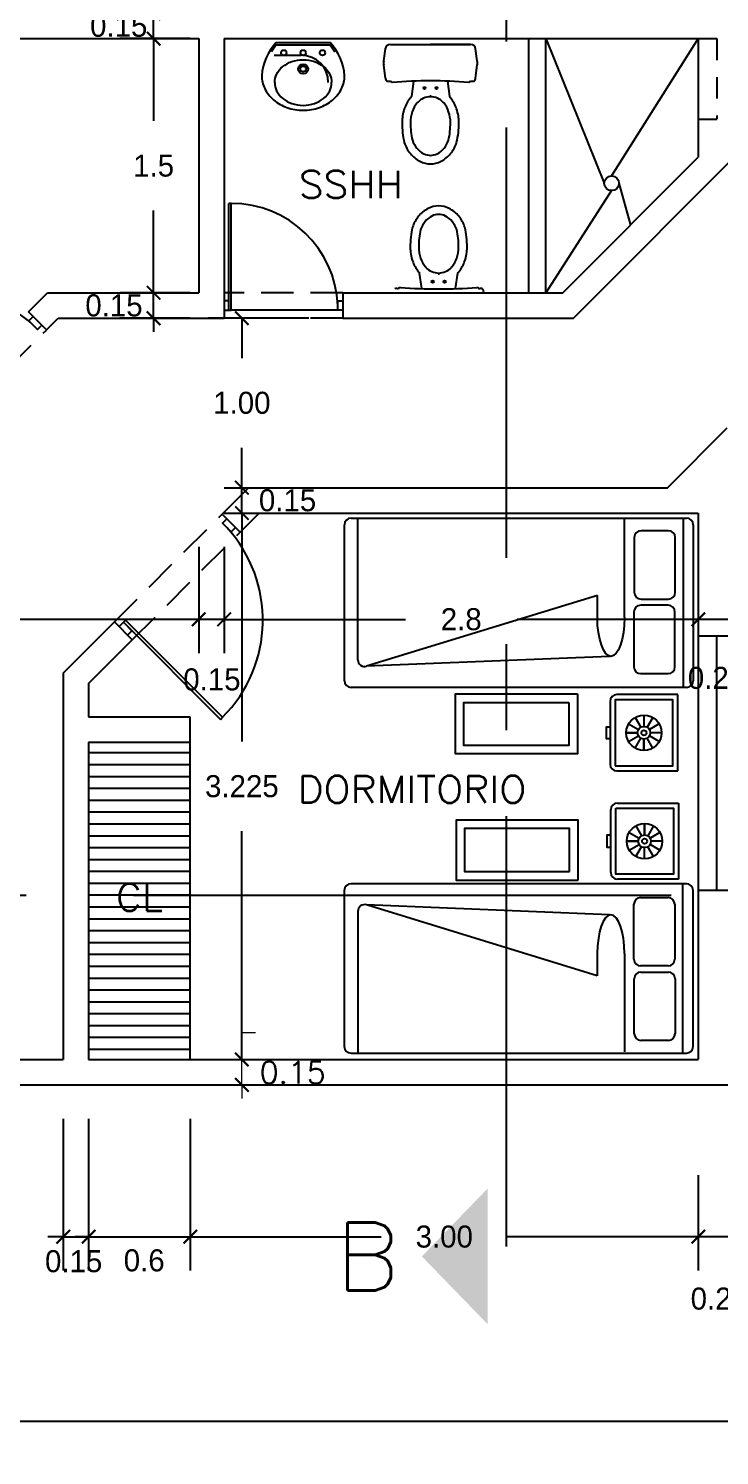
# Model space of a CAD drawing. Header units: millimetres. Extents: x 223 to 336, y 70 to 139.
# Drawn here: x 265.47 to 269.55, y 119.26 to 127.68 of the extents above; entities that cross this region are included whole.
import ezdxf

# ---------------------------------------------------------------- set-up
doc = ezdxf.new("R2010")
doc.units = ezdxf.units.MM
doc.linetypes.add('CENTERX2', pattern=[101.6, 63.5, -12.7, 12.7, -12.7])
doc.linetypes.add('HIDDEN', pattern=[9.525, 6.35, -3.175])
doc.layers.add('COTAS', color=3, linetype='Continuous', lineweight=9)
for name, color, linetype in [('linea-corte', 140, 'CENTERX2'), ('MUEBLES', 253, 'Continuous'), ('MUROS', 5, 'Continuous'), ('MUROS-BAJOS', 40, 'Continuous'), ('pisos', 8, 'Continuous'), ('PROYECCIONES', 6, 'HIDDEN'), ('PUERTAS', 2, 'Continuous'), ('TEXTOS', 4, 'Continuous')]:
    doc.layers.add(name, color=color, linetype=linetype)
doc.layers.add('VENTANAS', color=250, linetype='Continuous', plot=False)
doc.styles.add('ROMANS', font='romans.shx', dxfattribs={"height": 0.05})
doc.dimstyles.new('ISO-25', dxfattribs={"dimtxt": 0.13, "dimasz": 0.08, "dimexe": 0.2, "dimexo": 0.2, "dimgap": 0.2, "dimtad": 0, "dimtih": 1, "dimtoh": 1, "dimdec": 3, "dimdsep": 46, "dimtxsty": 'Standard', "dimblk": 'ARCHTICK', "dimcen": 3, "dimadec": 0, "dimazin": 0, "dimtfac": 1, "dimtdec": 3, "dimtmove": 0, "dimatfit": 3, "dimldrblk": 'ARCHTICK', "dimfxl": 1, "dimarcsym": 0})

# ---------------------------------------------------------------- blocks, each defined once
blk = doc.blocks.new('_ARCHTICK')
at = {"color": 0, "linetype": 'ByBlock', "const_width": 0.15}
blk.add_lwpolyline([(-0.5, -0.5), (0.5, 0.5)], dxfattribs=at)
blk = doc.blocks.new('*D163')
at = {"layer": 'COTAS', "color": 0, "lineweight": -2, "ltscale": 0.05, "transparency": 16777216}
for p, q in [((241.9831, 120.7641), (241.9831, 119.2592)), ((278.0431, 120.7641), (278.0431, 119.2592)), ((241.9831, 119.4592), (259.564, 119.4592)), ((278.0431, 119.4592), (260.4623, 119.4592))]:
    blk.add_line(p, q, dxfattribs=at)
at = {"layer": 'Defpoints', "color": 0, "ltscale": 0.05, "transparency": 16777216}
for p in [(241.9831, 120.9641), (278.0431, 120.9641), (278.0431, 119.4592)]:
    blk.add_point(p, dxfattribs=at)
at = {"layer": 'COTAS', "color": 0, "lineweight": -2, "ltscale": 0.05, "transparency": 16777216, "xscale": 0.08, "yscale": 0.08, "zscale": 0.08, "rotation": 180}
blk.add_blockref('_ARCHTICK', (241.9831, 119.4592), dxfattribs=at)
at = {"layer": 'COTAS', "color": 0, "lineweight": -2, "ltscale": 0.05, "transparency": 16777216, "xscale": 0.08, "yscale": 0.08, "zscale": 0.08}
blk.add_blockref('_ARCHTICK', (278.0431, 119.4592), dxfattribs=at)
at = {"layer": 'COTAS', "color": 0, "ltscale": 0.05, "transparency": 16777216, "insert": (260.0131, 119.4592), "char_height": 0.13, "attachment_point": 5}
blk.add_mtext('36.06', dxfattribs=at)
blk = doc.blocks.new('*D170')
at = {"layer": 'COTAS', "color": 0, "lineweight": -2, "ltscale": 0.05, "transparency": 16777216}
for p, q in [((269.6788, 124.9909), (269.6788, 123.9937)), ((269.4288, 124.6208), (269.4288, 123.9937)), ((269.4288, 124.1937), (269.3488, 124.1937)), ((269.6788, 124.1937), (269.4288, 124.1937)), ((269.6788, 124.1937), (269.7588, 124.1937))]:
    blk.add_line(p, q, dxfattribs=at)
at = {"layer": 'Defpoints', "color": 0, "ltscale": 0.05, "transparency": 16777216}
for p in [(269.6788, 125.1909), (269.4288, 124.8208), (269.4288, 124.1937)]:
    blk.add_point(p, dxfattribs=at)
at = {"layer": 'COTAS', "color": 0, "lineweight": -2, "ltscale": 0.05, "transparency": 16777216, "xscale": 0.08, "yscale": 0.08, "zscale": 0.08}
blk.add_blockref('_ARCHTICK', (269.4288, 124.1937), dxfattribs=at)
at = {"layer": 'COTAS', "color": 0, "lineweight": -2, "ltscale": 0.05, "transparency": 16777216, "xscale": 0.08, "yscale": 0.08, "zscale": 0.08, "rotation": 180}
blk.add_blockref('_ARCHTICK', (269.6788, 124.1937), dxfattribs=at)
at = {"layer": 'COTAS', "color": 0, "ltscale": 0.05, "transparency": 16777216, "insert": (269.5361, 123.8474), "char_height": 0.13, "attachment_point": 5}
blk.add_mtext('0.25', dxfattribs=at)
blk = doc.blocks.new('*D171')
at = {"layer": 'COTAS', "color": 0, "lineweight": -2, "ltscale": 0.05, "transparency": 16777216}
for p, q in [((266.6288, 124.6208), (266.6288, 123.9937)), ((269.4288, 124.6208), (269.4288, 123.9937)), ((266.6288, 124.1937), (267.6988, 124.1937)), ((269.4288, 124.1937), (268.3588, 124.1937))]:
    blk.add_line(p, q, dxfattribs=at)
at = {"layer": 'Defpoints', "color": 0, "ltscale": 0.05, "transparency": 16777216}
for p in [(266.6288, 124.8208), (269.4288, 124.8208), (266.6288, 124.1937)]:
    blk.add_point(p, dxfattribs=at)
at = {"layer": 'COTAS', "color": 0, "lineweight": -2, "ltscale": 0.05, "transparency": 16777216, "xscale": 0.08, "yscale": 0.08, "zscale": 0.08, "rotation": 180}
blk.add_blockref('_ARCHTICK', (266.6288, 124.1937), dxfattribs=at)
at = {"layer": 'COTAS', "color": 0, "lineweight": -2, "ltscale": 0.05, "transparency": 16777216, "xscale": 0.08, "yscale": 0.08, "zscale": 0.08}
blk.add_blockref('_ARCHTICK', (269.4288, 124.1937), dxfattribs=at)
at = {"layer": 'COTAS', "color": 0, "ltscale": 0.05, "transparency": 16777216, "insert": (268.0288, 124.1937), "char_height": 0.13, "attachment_point": 5}
blk.add_mtext('2.8', dxfattribs=at)
blk = doc.blocks.new('*D172')
at = {"layer": 'COTAS', "color": 0, "lineweight": -2, "ltscale": 0.05, "transparency": 16777216}
for p, q in [((266.4788, 124.6208), (266.4788, 123.9937)), ((266.6288, 124.6208), (266.6288, 123.9937)), ((266.4788, 124.1937), (266.3988, 124.1937)), ((266.6288, 124.1937), (266.4788, 124.1937)), ((266.6288, 124.1937), (266.7088, 124.1937))]:
    blk.add_line(p, q, dxfattribs=at)
at = {"layer": 'Defpoints', "color": 0, "ltscale": 0.05, "transparency": 16777216}
for p in [(266.4788, 124.8208), (266.6288, 124.8208), (266.4788, 124.1937)]:
    blk.add_point(p, dxfattribs=at)
at = {"layer": 'COTAS', "color": 0, "lineweight": -2, "ltscale": 0.05, "transparency": 16777216, "xscale": 0.08, "yscale": 0.08, "zscale": 0.08}
blk.add_blockref('_ARCHTICK', (266.4788, 124.1937), dxfattribs=at)
at = {"layer": 'COTAS', "color": 0, "lineweight": -2, "ltscale": 0.05, "transparency": 16777216, "xscale": 0.08, "yscale": 0.08, "zscale": 0.08, "rotation": 180}
blk.add_blockref('_ARCHTICK', (266.6288, 124.1937), dxfattribs=at)
at = {"layer": 'COTAS', "color": 0, "ltscale": 0.05, "transparency": 16777216, "insert": (266.5567, 123.8384), "char_height": 0.13, "attachment_point": 5}
blk.add_mtext('0.15', dxfattribs=at)
blk = doc.blocks.new('*D173')
at = {"layer": 'COTAS', "color": 0, "lineweight": -2, "ltscale": 0.05, "transparency": 16777216}
for p, q in [((262.9788, 124.9958), (262.9788, 123.9937)), ((266.4788, 124.6208), (266.4788, 123.9937)), ((262.9788, 124.1937), (264.3446, 124.1937)), ((266.4788, 124.1937), (265.1129, 124.1937))]:
    blk.add_line(p, q, dxfattribs=at)
at = {"layer": 'Defpoints', "color": 0, "ltscale": 0.05, "transparency": 16777216}
for p in [(262.9788, 125.1958), (266.4788, 124.8208), (262.9788, 124.1937)]:
    blk.add_point(p, dxfattribs=at)
at = {"layer": 'COTAS', "color": 0, "lineweight": -2, "ltscale": 0.05, "transparency": 16777216, "xscale": 0.08, "yscale": 0.08, "zscale": 0.08, "rotation": 180}
blk.add_blockref('_ARCHTICK', (262.9788, 124.1937), dxfattribs=at)
at = {"layer": 'COTAS', "color": 0, "lineweight": -2, "ltscale": 0.05, "transparency": 16777216, "xscale": 0.08, "yscale": 0.08, "zscale": 0.08}
blk.add_blockref('_ARCHTICK', (266.4788, 124.1937), dxfattribs=at)
at = {"layer": 'COTAS', "color": 0, "ltscale": 0.05, "transparency": 16777216, "insert": (264.7288, 124.1937), "char_height": 0.13, "attachment_point": 5}
blk.add_mtext('3.40', dxfattribs=at)
blk = doc.blocks.new('*D174')
at = {"layer": 'COTAS', "color": 0, "lineweight": -2, "ltscale": 0.05, "transparency": 16777216}
for p, q in [((266.6288, 124.8208), (266.9335, 124.8208)), ((266.7335, 124.8208), (266.7335, 123.4733)), ((266.7335, 121.5958), (266.7335, 122.9433)), ((266.6288, 121.5958), (266.9335, 121.5958))]:
    blk.add_line(p, q, dxfattribs=at)
at = {"layer": 'Defpoints', "color": 0, "ltscale": 0.05, "transparency": 16777216}
for p in [(266.4288, 124.8208), (266.7335, 124.8208), (266.4288, 121.5958)]:
    blk.add_point(p, dxfattribs=at)
at = {"layer": 'COTAS', "color": 0, "lineweight": -2, "ltscale": 0.05, "transparency": 16777216, "xscale": 0.08, "yscale": 0.08, "zscale": 0.08}
for p, rotation in [((266.7335, 124.8208), 90), ((266.7335, 121.5958), 270)]:
    blk.add_blockref('_ARCHTICK', p, dxfattribs=dict(at, rotation=rotation))
at = {"layer": 'COTAS', "color": 0, "ltscale": 0.05, "transparency": 16777216, "insert": (266.7335, 123.2083), "char_height": 0.13, "attachment_point": 5}
blk.add_mtext('3.225', dxfattribs=at)
blk = doc.blocks.new('*D197')
at = {"layer": 'COTAS', "color": 0, "lineweight": -2, "ltscale": 0.05, "transparency": 16777216}
for p, q in [((269.4288, 120.9141), (269.4288, 120.3502)), ((269.6788, 120.7641), (269.6788, 120.3502)), ((269.4288, 120.5502), (269.3488, 120.5502)), ((269.6788, 120.5502), (269.4288, 120.5502)), ((269.6788, 120.5502), (269.7588, 120.5502))]:
    blk.add_line(p, q, dxfattribs=at)
at = {"layer": 'Defpoints', "color": 0, "ltscale": 0.05, "transparency": 16777216}
for p in [(269.4288, 121.1141), (269.6788, 120.9641), (269.4288, 120.5502)]:
    blk.add_point(p, dxfattribs=at)
at = {"layer": 'COTAS', "color": 0, "lineweight": -2, "ltscale": 0.05, "transparency": 16777216, "xscale": 0.08, "yscale": 0.08, "zscale": 0.08}
blk.add_blockref('_ARCHTICK', (269.4288, 120.5502), dxfattribs=at)
at = {"layer": 'COTAS', "color": 0, "lineweight": -2, "ltscale": 0.05, "transparency": 16777216, "xscale": 0.08, "yscale": 0.08, "zscale": 0.08, "rotation": 180}
blk.add_blockref('_ARCHTICK', (269.6788, 120.5502), dxfattribs=at)
at = {"layer": 'COTAS', "color": 0, "ltscale": 0.05, "transparency": 16777216, "insert": (269.5526, 120.1842), "char_height": 0.13, "attachment_point": 5}
blk.add_mtext('0.25', dxfattribs=at)
blk = doc.blocks.new('*D198')
at = {"layer": 'COTAS', "color": 0, "lineweight": -2, "ltscale": 0.05, "transparency": 16777216}
for p, q in [((266.4288, 120.9141), (266.4288, 120.3502)), ((269.4288, 120.9141), (269.4288, 120.3502)), ((266.4288, 120.5502), (267.5554, 120.5502)), ((269.4288, 120.5502), (268.3021, 120.5502))]:
    blk.add_line(p, q, dxfattribs=at)
at = {"layer": 'Defpoints', "color": 0, "ltscale": 0.05, "transparency": 16777216}
for p in [(266.4288, 121.1141), (269.4288, 121.1141), (266.4288, 120.5502)]:
    blk.add_point(p, dxfattribs=at)
at = {"layer": 'COTAS', "color": 0, "lineweight": -2, "ltscale": 0.05, "transparency": 16777216, "xscale": 0.08, "yscale": 0.08, "zscale": 0.08, "rotation": 180}
blk.add_blockref('_ARCHTICK', (266.4288, 120.5502), dxfattribs=at)
at = {"layer": 'COTAS', "color": 0, "lineweight": -2, "ltscale": 0.05, "transparency": 16777216, "xscale": 0.08, "yscale": 0.08, "zscale": 0.08}
blk.add_blockref('_ARCHTICK', (269.4288, 120.5502), dxfattribs=at)
at = {"layer": 'COTAS', "color": 0, "ltscale": 0.05, "transparency": 16777216, "insert": (267.9288, 120.5502), "char_height": 0.13, "attachment_point": 5}
blk.add_mtext('3.00', dxfattribs=at)
blk = doc.blocks.new('*D243')
at = {"layer": 'COTAS', "color": 0, "lineweight": -2, "ltscale": 0.05, "transparency": 16777216}
for p, q in [((266.6288, 124.9708), (266.9335, 124.9708)), ((266.7335, 124.9708), (266.7335, 125.0508)), ((266.7335, 124.8208), (266.7335, 124.9708)), ((266.7335, 124.8208), (266.7335, 124.9708)), ((266.6288, 124.8208), (266.9335, 124.8208)), ((266.7335, 124.8208), (266.7335, 124.7408))]:
    blk.add_line(p, q, dxfattribs=at)
at = {"layer": 'Defpoints', "color": 0, "ltscale": 0.05, "transparency": 16777216}
for p in [(266.4288, 124.9708), (266.7335, 124.9708), (266.4288, 124.8208)]:
    blk.add_point(p, dxfattribs=at)
at = {"layer": 'COTAS', "color": 0, "lineweight": -2, "ltscale": 0.05, "transparency": 16777216, "xscale": 0.08, "yscale": 0.08, "zscale": 0.08}
for p, rotation in [((266.7335, 124.9708), 270), ((266.7335, 124.8208), 90)]:
    blk.add_blockref('_ARCHTICK', p, dxfattribs=dict(at, rotation=rotation))
at = {"layer": 'COTAS', "color": 0, "ltscale": 0.05, "transparency": 16777216, "insert": (267.0033, 124.8958), "char_height": 0.13, "attachment_point": 5}
blk.add_mtext('0.15', dxfattribs=at)
blk = doc.blocks.new('*D244')
at = {"layer": 'COTAS', "color": 0, "lineweight": -2, "ltscale": 0.05, "transparency": 16777216}
for p, q in [((267.1288, 125.9708), (266.5335, 125.9708)), ((266.7335, 125.9708), (266.7335, 125.7358)), ((266.7335, 124.9708), (266.7335, 125.2058)), ((266.6288, 124.9708), (266.9335, 124.9708))]:
    blk.add_line(p, q, dxfattribs=at)
at = {"layer": 'Defpoints', "color": 0, "ltscale": 0.05, "transparency": 16777216}
for p in [(266.7335, 125.9708), (267.3288, 125.9708), (266.4288, 124.9708)]:
    blk.add_point(p, dxfattribs=at)
at = {"layer": 'COTAS', "color": 0, "lineweight": -2, "ltscale": 0.05, "transparency": 16777216, "xscale": 0.08, "yscale": 0.08, "zscale": 0.08}
for p, rotation in [((266.7335, 125.9708), 90), ((266.7335, 124.9708), 270)]:
    blk.add_blockref('_ARCHTICK', p, dxfattribs=dict(at, rotation=rotation))
at = {"layer": 'COTAS', "color": 0, "ltscale": 0.05, "transparency": 16777216, "insert": (266.7335, 125.4708), "char_height": 0.13, "attachment_point": 5}
blk.add_mtext('1.00', dxfattribs=at)
blk = doc.blocks.new('*D245')
at = {"layer": 'COTAS', "color": 0, "lineweight": -2, "ltscale": 0.05, "transparency": 16777216}
for p, q in [((266.2124, 126.1208), (266.2124, 126.2008)), ((266.4288, 126.1208), (266.0124, 126.1208)), ((266.2124, 125.9708), (266.2124, 126.1208)), ((266.2124, 125.9708), (266.2124, 126.1208)), ((266.4288, 125.9708), (266.0124, 125.9708)), ((266.2124, 125.9708), (266.2124, 125.8908))]:
    blk.add_line(p, q, dxfattribs=at)
at = {"layer": 'Defpoints', "color": 0, "ltscale": 0.05, "transparency": 16777216}
for p in [(266.2124, 126.1208), (266.6288, 126.1208), (266.6288, 125.9708)]:
    blk.add_point(p, dxfattribs=at)
at = {"layer": 'COTAS', "color": 0, "lineweight": -2, "ltscale": 0.05, "transparency": 16777216, "xscale": 0.08, "yscale": 0.08, "zscale": 0.08}
for p, rotation in [((266.2124, 126.1208), 270), ((266.2124, 125.9708), 90)]:
    blk.add_blockref('_ARCHTICK', p, dxfattribs=dict(at, rotation=rotation))
at = {"layer": 'COTAS', "color": 0, "ltscale": 0.05, "transparency": 16777216, "insert": (265.9783, 126.0458), "char_height": 0.13, "attachment_point": 5}
blk.add_mtext('0.15', dxfattribs=at)
blk = doc.blocks.new('*D246')
at = {"layer": 'COTAS', "color": 0, "lineweight": -2, "ltscale": 0.05, "transparency": 16777216}
for p, q in [((266.4288, 127.6208), (266.0124, 127.6208)), ((266.2124, 127.6208), (266.2124, 127.1358)), ((266.2124, 126.1208), (266.2124, 126.6058)), ((266.4288, 126.1208), (266.0124, 126.1208))]:
    blk.add_line(p, q, dxfattribs=at)
at = {"layer": 'Defpoints', "color": 0, "ltscale": 0.05, "transparency": 16777216}
for p in [(266.2124, 127.6208), (266.6288, 127.6208), (266.6288, 126.1208)]:
    blk.add_point(p, dxfattribs=at)
at = {"layer": 'COTAS', "color": 0, "lineweight": -2, "ltscale": 0.05, "transparency": 16777216, "xscale": 0.08, "yscale": 0.08, "zscale": 0.08}
for p, rotation in [((266.2124, 127.6208), 90), ((266.2124, 126.1208), 270)]:
    blk.add_blockref('_ARCHTICK', p, dxfattribs=dict(at, rotation=rotation))
at = {"layer": 'COTAS', "color": 0, "ltscale": 0.05, "transparency": 16777216, "insert": (266.2124, 126.8708), "char_height": 0.13, "attachment_point": 5}
blk.add_mtext('1.5', dxfattribs=at)
blk = doc.blocks.new('*D247')
at = {"layer": 'COTAS', "color": 0, "lineweight": -2, "ltscale": 0.05, "transparency": 16777216}
for p, q in [((266.2124, 127.7708), (266.2124, 127.8508)), ((266.4288, 127.7708), (266.0124, 127.7708)), ((266.2124, 127.6208), (266.2124, 127.7708)), ((266.2124, 127.6208), (266.2124, 127.7708)), ((266.4288, 127.6208), (266.0124, 127.6208)), ((266.2124, 127.6208), (266.2124, 127.5408))]:
    blk.add_line(p, q, dxfattribs=at)
at = {"layer": 'Defpoints', "color": 0, "ltscale": 0.05, "transparency": 16777216}
for p in [(266.2124, 127.7708), (266.6288, 127.7708), (266.6288, 127.6208)]:
    blk.add_point(p, dxfattribs=at)
at = {"layer": 'COTAS', "color": 0, "lineweight": -2, "ltscale": 0.05, "transparency": 16777216, "xscale": 0.08, "yscale": 0.08, "zscale": 0.08}
for p, rotation in [((266.2124, 127.7708), 270), ((266.2124, 127.6208), 90)]:
    blk.add_blockref('_ARCHTICK', p, dxfattribs=dict(at, rotation=rotation))
at = {"layer": 'COTAS', "color": 0, "ltscale": 0.05, "transparency": 16777216, "insert": (266.0063, 127.6958), "char_height": 0.13, "attachment_point": 5}
blk.add_mtext('0.15', dxfattribs=at)
blk = doc.blocks.new('Waters02')
for p, q in [((-0.2369, 0), (0, 0)), ((0, 0), (0.2369, 0)), ((0.2369, 0), (0, 0)), ((-0.2763, -0.0968), (-0.2666, -0.0259)), ((0.2763, -0.0968), (0.2666, -0.0259)), ((-0.2665, -0.1989), (-0.2764, -0.1232)), ((0.2665, -0.1989), (0.2764, -0.1232)), ((-0.0999, -0.2168), (-0.1124, -0.3084)), ((0.1001, -0.2168), (0.1123, -0.3084))]:
    blk.add_line(p, q)
for points in [[(-0.1124, -0.3084, 0.013963), (-0.1187, -0.3158, 0.089637), (-0.1546, -0.3811, 0.081306), (-0.1679, -0.462, 0.056545), (-0.1546, -0.5792, 0.089637), (-0.1187, -0.6444, 0.104644), (-0.0624, -0.69, 0.118458), (0, -0.705, 0.108474)], [(0, -0.705, 0.118458), (0.0624, -0.69, 0.104644), (0.1187, -0.6444, 0.089637), (0.1546, -0.5792, 0.056545), (0.1679, -0.462, 0.081306), (0.1546, -0.3811, 0.089637), (0.1187, -0.3158, 0.014084), (0.1123, -0.3084, 0.108474)], [(-0.0754, -0.3421, 0.013963), (-0.0799, -0.3474, 0.089637), (-0.1073, -0.397, 0.081306), (-0.1179, -0.462, 0.055176), (-0.1065, -0.5655, 0.085892), (-0.0799, -0.6129, 0.104644), (-0.0397, -0.6455, 0.118458), (0, -0.655, 0.118458)], [(0, -0.655, 0.118458), (0.0397, -0.6455, 0.104644), (0.0799, -0.6129, 0.085892), (0.1065, -0.5655, 0.055176), (0.1179, -0.462, 0.081306), (0.1073, -0.397, 0.089637), (0.0799, -0.3474, 0.014084), (0.0753, -0.342, 0.014084)]]:
    blk.add_lwpolyline(points, format="xyb")
for centre in [(-0.0351, -0.2578), (0.0352, -0.2578)]:
    blk.add_circle(centre, 0.00635)
for centre, radius, start, end in [((-0.2369, -0.03), 0.03, 90, 172.23483), ((0.2369, -0.03), 0.03, 7.76517, 90), ((-0.1772, -0.1103), 0.1, 172.23483, 187.43141), ((0.1772, -0.1103), 0.1, 352.56859, 7.76517), ((-0.2368, -0.195), 0.03, 187.43141, 224.95324), ((-0.2492, -0.1825), 0.0348, 255.42526, 291.0227), ((-0.223, -0.2095), 0.0148, 201.68967, 259.56391), ((0.0001, -3.0244), 2.8094, 90.00157, 94.60914), ((0.0001, -3.0244), 2.8094, 85.39307, 90.00157), ((-0.0001, -3.0244), 2.8094, 85.39086, 89.99843), ((0.223, -0.2095), 0.0148, 280.43609, 338.31033), ((0.2492, -0.1825), 0.0348, 248.9773, 284.57474), ((0.2368, -0.195), 0.03, 315.04676, 352.56859), ((0, -0.4116), 0.1025, 42.73136, 137.3026)]:
    blk.add_arc(centre, radius, start, end)
blk.add_point((0, -0.305))
blk = doc.blocks.new('Lavats14')
for p, q in [((-0.16, 0), (0.16, 0)), ((-0.16, -0.014), (-0.1871, -0.0546)), ((-0.16, -0.014), (0.16, -0.014)), ((0.16, -0.014), (0.1871, -0.0546))]:
    blk.add_line(p, q)
for points in [[(-0.1679, -0.2366, -0.115976), (-0.1565, -0.1883, -0.104098), (-0.1206, -0.1429, -0.090776), (-0.0674, -0.113, -0.083177), (0, -0.1017, -0.083177), (0.0674, -0.113, -0.090776), (0.1206, -0.1429, -0.104098), (0.1565, -0.1883, -0.115976), (0.1679, -0.2366, -0.115976)], [(-0.245, -0.1961, 0.115976), (-0.2271, -0.2721, 0.104098), (-0.1732, -0.3402, 0.090776), (-0.0957, -0.3839, 0.083177), (0, -0.4, 0.083177), (0.0957, -0.3839, 0.090776), (0.1732, -0.3402, 0.104098), (0.2271, -0.2721, 0.115976), (0.245, -0.1961, 0.115976)], [(-0.1679, -0.2366, 0.115976), (-0.1565, -0.285, 0.104098), (-0.1206, -0.3304, 0.090776), (-0.0674, -0.3603, 0.083177), (0, -0.3716, 0.083177), (0.0674, -0.3603, 0.090776), (0.1206, -0.3304, 0.104098), (0.1565, -0.285, 0.115976), (0.1679, -0.2366, 0.115976)]]:
    blk.add_lwpolyline(points, format="xyb")
for centre, radius in [((-0.1144, -0.0613), 0.016), ((0, -0.0613), 0.016), ((0.1138, -0.0613), 0.016), ((0, -0.1564), 0.029), ((0, -0.1564), 0.0172)]:
    blk.add_circle(centre, radius)
for centre, start, end in [((0.0997, -0.229), 138.58883, 174.53727), ((-0.0997, -0.229), 5.46273, 41.41117)]:
    blk.add_arc(centre, 0.3463, start, end)
blk = doc.blocks.new('*D302')
at = {"layer": 'COTAS', "color": 0, "lineweight": -2, "ltscale": 0.05, "transparency": 16777216}
for p, q in [((264.7288, 121.2457), (264.7288, 120.3502)), ((265.6788, 121.2457), (265.6788, 120.3502)), ((264.7288, 120.5502), (264.6488, 120.5502)), ((264.7288, 120.5502), (264.8196, 120.5502)), ((265.6788, 120.5502), (265.588, 120.5502)), ((265.6788, 120.5502), (265.7588, 120.5502))]:
    blk.add_line(p, q, dxfattribs=at)
at = {"layer": 'Defpoints', "color": 0, "ltscale": 0.05, "transparency": 16777216}
for p in [(264.7288, 121.4457), (265.6788, 121.4457), (265.6788, 120.5502)]:
    blk.add_point(p, dxfattribs=at)
at = {"layer": 'COTAS', "color": 0, "lineweight": -2, "ltscale": 0.05, "transparency": 16777216, "xscale": 0.08, "yscale": 0.08, "zscale": 0.08}
blk.add_blockref('_ARCHTICK', (264.7288, 120.5502), dxfattribs=at)
at = {"layer": 'COTAS', "color": 0, "lineweight": -2, "ltscale": 0.05, "transparency": 16777216, "xscale": 0.08, "yscale": 0.08, "zscale": 0.08, "rotation": 180}
blk.add_blockref('_ARCHTICK', (265.6788, 120.5502), dxfattribs=at)
at = {"layer": 'COTAS', "color": 0, "ltscale": 0.05, "transparency": 16777216, "insert": (265.2038, 120.5502), "char_height": 0.13, "attachment_point": 5}
blk.add_mtext('0.95', dxfattribs=at)
blk = doc.blocks.new('*D303')
at = {"layer": 'COTAS', "color": 0, "lineweight": -2, "ltscale": 0.05, "transparency": 16777216}
for p, q in [((265.6788, 121.2457), (265.6788, 120.3502)), ((265.8288, 121.2457), (265.8288, 120.3502)), ((265.6788, 120.5502), (265.5988, 120.5502)), ((265.6788, 120.5502), (265.8288, 120.5502)), ((265.8288, 120.5502), (265.9088, 120.5502))]:
    blk.add_line(p, q, dxfattribs=at)
at = {"layer": 'Defpoints', "color": 0, "ltscale": 0.05, "transparency": 16777216}
for p in [(265.6788, 121.4457), (265.8288, 121.4457), (265.8288, 120.5502)]:
    blk.add_point(p, dxfattribs=at)
at = {"layer": 'COTAS', "color": 0, "lineweight": -2, "ltscale": 0.05, "transparency": 16777216, "xscale": 0.08, "yscale": 0.08, "zscale": 0.08}
blk.add_blockref('_ARCHTICK', (265.6788, 120.5502), dxfattribs=at)
at = {"layer": 'COTAS', "color": 0, "lineweight": -2, "ltscale": 0.05, "transparency": 16777216, "xscale": 0.08, "yscale": 0.08, "zscale": 0.08, "rotation": 180}
blk.add_blockref('_ARCHTICK', (265.8288, 120.5502), dxfattribs=at)
at = {"layer": 'COTAS', "color": 0, "ltscale": 0.05, "transparency": 16777216, "insert": (265.7403, 120.4049), "char_height": 0.13, "attachment_point": 5}
blk.add_mtext('0.15', dxfattribs=at)
blk = doc.blocks.new('*D304')
at = {"layer": 'COTAS', "color": 0, "lineweight": -2, "ltscale": 0.05, "transparency": 16777216}
for p, q in [((265.8288, 121.2457), (265.8288, 120.3502)), ((266.4288, 121.2457), (266.4288, 120.3502)), ((265.8288, 120.5502), (265.7488, 120.5502)), ((265.8288, 120.5502), (266.4288, 120.5502)), ((266.4288, 120.5502), (266.5088, 120.5502))]:
    blk.add_line(p, q, dxfattribs=at)
at = {"layer": 'Defpoints', "color": 0, "ltscale": 0.05, "transparency": 16777216}
for p in [(265.8288, 121.4457), (266.4288, 121.4457), (266.4288, 120.5502)]:
    blk.add_point(p, dxfattribs=at)
at = {"layer": 'COTAS', "color": 0, "lineweight": -2, "ltscale": 0.05, "transparency": 16777216, "xscale": 0.08, "yscale": 0.08, "zscale": 0.08}
blk.add_blockref('_ARCHTICK', (265.8288, 120.5502), dxfattribs=at)
at = {"layer": 'COTAS', "color": 0, "lineweight": -2, "ltscale": 0.05, "transparency": 16777216, "xscale": 0.08, "yscale": 0.08, "zscale": 0.08, "rotation": 180}
blk.add_blockref('_ARCHTICK', (266.4288, 120.5502), dxfattribs=at)
at = {"layer": 'COTAS', "color": 0, "ltscale": 0.05, "transparency": 16777216, "insert": (266.1567, 120.4099), "char_height": 0.13, "attachment_point": 5}
blk.add_mtext('0.6', dxfattribs=at)
blk = doc.blocks.new('A$C235B6341')
for p, q in [((0.1666, 0.4882), (0.1541, 0.3966)), ((0.3666, 0.4882), (0.3788, 0.3966))]:
    blk.add_line(p, q)
for points in [[(0.1541, 0.3966, 0.013963), (0.1478, 0.3892, 0.089637), (0.1119, 0.3239, 0.081306), (0.0986, 0.243, 0.056545), (0.1119, 0.1258, 0.089637), (0.1478, 0.0606, 0.104644), (0.2041, 0.015, 0.118458), (0.2665, 0, 0.108474)], [(0.1911, 0.3629, 0.013963), (0.1866, 0.3576, 0.089637), (0.1592, 0.308, 0.081306), (0.1486, 0.243, 0.055176), (0.16, 0.1395, 0.085892), (0.1866, 0.0921, 0.104644), (0.2268, 0.0595, 0.118458), (0.2665, 0.05, 0.118458)], [(0.2665, 0, 0.118458), (0.3289, 0.015, 0.104644), (0.3852, 0.0606, 0.089637), (0.4211, 0.1258, 0.056545), (0.4344, 0.243, 0.081306), (0.4211, 0.3239, 0.089637), (0.3852, 0.3892, 0.014084), (0.3788, 0.3966, 0.108474)], [(0.2665, 0.05, 0.118458), (0.3062, 0.0595, 0.104644), (0.3464, 0.0921, 0.085892), (0.373, 0.1395, 0.055176), (0.3844, 0.243, 0.081306), (0.3738, 0.308, 0.089637), (0.3464, 0.3576, 0.014084), (0.3418, 0.363, 0.014084)]]:
    blk.add_lwpolyline(points, format="xyb")
for centre in [(0.2314, 0.4472), (0.3017, 0.4472)]:
    blk.add_circle(centre, 0.00635)
for centre, radius, start, end in [((0.0297, 0.51), 0.03, 187.43141, 224.95324), ((0.0173, 0.5225), 0.0348, 255.42526, 291.0227), ((0.0435, 0.4955), 0.0148, 201.68967, 259.56391), ((0.2666, -2.3194), 2.8094, 90.00157, 94.60914), ((0.2666, -2.3194), 2.8094, 85.39307, 90.00157), ((0.2664, -2.3194), 2.8094, 85.39086, 89.99843), ((0.4895, 0.4955), 0.0148, 280.43609, 338.31033), ((0.5157, 0.5225), 0.0348, 248.9773, 284.57474), ((0.2665, 0.2934), 0.1025, 42.73136, 137.3026)]:
    blk.add_arc(centre, radius, start, end)
blk.add_point((0.2665, 0.4))

msp = doc.modelspace()

# ---------------------------------------------------------------- hatches: boundary and pattern name
at = {"layer": 'pisos', "ltscale": 0.05}
h = msp.add_hatch(dxfattribs=at)
h.set_pattern_fill('_USER', color=256, scale=0.07, style=0, pattern_type=0)
h.set_pattern_definition([(0, (0.387006, 254.796846), (0, -0.07), [])])
h.paths.add_polyline_path([(266.42876, 121.59582), (265.82876, 121.59582), (265.82876, 123.46832), (266.42876, 123.46832)])
h.paths.add_polyline_path([(265.91639, 122.66016), (266.32376, 122.66016), (266.32376, 122.41198), (265.91639, 122.41198)], flags=24)

# ---------------------------------------------------------------- linework, layer by layer
at = {"layer": 'COTAS', "ltscale": 0.05}
for p, q in [((266.73352, 121.59582), (266.73352, 121.75582)), ((266.73352, 121.75582), (266.81352, 121.75582)), ((266.62876, 121.59582), (266.93352, 121.59582)), ((266.73352, 121.44582), (266.73352, 121.59582)), ((266.62876, 121.44582), (266.93352, 121.44582)), ((266.73352, 121.44582), (266.73352, 121.36582))]:
    msp.add_line(p, q, dxfattribs=at)
at = {"layer": 'linea-corte', "ltscale": 0.04}
msp.add_line((268.29499, 135.22419), (268.29499, 120.04346), dxfattribs=at)
at = {"layer": 'linea-corte', "ltscale": 0.05}
msp.add_line((279.42895, 122.5646), (240.85601, 122.5646), dxfattribs=at)
msp.add_lwpolyline([(268.18441, 120.43415, 0.8, 0, 0), (267.79626, 120.43415, 0, 0, 0)], format="xyseb", dxfattribs=at)
at = {"layer": 'MUEBLES'}
for p, q in [((268.42876, 126.12082), (268.42876, 127.62082)), ((268.52876, 126.12082), (268.52876, 127.62082)), ((266.92384, 127.52245), (267.08384, 127.52245)), ((267.33867, 123.83165), (267.33867, 124.75165)), ((267.37867, 124.79165), (269.35867, 124.79165)), ((267.41867, 123.95511), (267.41867, 124.79165)), ((268.99279, 124.20425), (268.99279, 124.78476)), ((269.33867, 124.79165), (269.33867, 123.79165)), ((269.39867, 124.75165), (269.39867, 123.83165)), ((269.05054, 124.67673), (269.05054, 124.35326)), ((269.2523, 124.71673), (269.09054, 124.71673)), ((269.2923, 124.35326), (269.2923, 124.67673)), ((268.83279, 124.33449), (267.47039, 123.91687)), ((268.83279, 124.20425), (268.83279, 124.33449)), ((269.09054, 124.31326), (269.2523, 124.31326)), ((269.04879, 124.23667), (269.04879, 123.9132)), ((269.25054, 124.27667), (269.08879, 124.27667)), ((269.29054, 123.9132), (269.29054, 124.23667)), ((268.9046, 123.97518), (267.47039, 123.91687)), ((269.35867, 123.79165), (267.37867, 123.79165)), ((269.08879, 123.8732), (269.25054, 123.8732)), ((268.90782, 123.7092), (268.90782, 123.3392)), ((269.30782, 123.7492), (268.94782, 123.7492)), ((269.30782, 123.2992), (269.30782, 123.7492)), ((269.10782, 123.62858), (269.10782, 123.56165)), ((269.10782, 123.62858), (269.10782, 123.56165)), ((269.01743, 123.57639), (269.07539, 123.54293)), ((269.05563, 123.6146), (269.0891, 123.55664)), ((269.16001, 123.6146), (269.12655, 123.55664)), ((269.19822, 123.57639), (269.14026, 123.54293)), ((269.07037, 123.5242), (269.00344, 123.5242)), ((269.00344, 123.5242), (269.07037, 123.5242)), ((269.01743, 123.47201), (269.07539, 123.50547)), ((269.05563, 123.4338), (269.0891, 123.49176)), ((269.10782, 123.41982), (269.10782, 123.48675)), ((269.10782, 123.48675), (269.10782, 123.41982)), ((269.16001, 123.4338), (269.12655, 123.49176)), ((269.19822, 123.47201), (269.14026, 123.50547)), ((269.2122, 123.5242), (269.14528, 123.5242)), ((268.94782, 123.2992), (269.30782, 123.2992)), ((268.91158, 122.69948), (268.91158, 123.06948)), ((268.95158, 123.10948), (269.31158, 123.10948)), ((269.31158, 123.10948), (269.31158, 122.65948)), ((269.05939, 122.97487), (269.09285, 122.91691)), ((269.11158, 122.92193), (269.11158, 122.98886)), ((269.11158, 122.98886), (269.11158, 122.92193)), ((269.16377, 122.97487), (269.13031, 122.91691)), ((269.0072, 122.88448), (269.07413, 122.88448)), ((269.07413, 122.88448), (269.0072, 122.88448)), ((269.02119, 122.93667), (269.07914, 122.9032)), ((269.02119, 122.83229), (269.07914, 122.86575)), ((269.20198, 122.93667), (269.14402, 122.9032)), ((269.20198, 122.83229), (269.14402, 122.86575)), ((269.21596, 122.88448), (269.14904, 122.88448)), ((269.05939, 122.79408), (269.09285, 122.85204)), ((269.11158, 122.7801), (269.11158, 122.84702)), ((269.11158, 122.7801), (269.11158, 122.84702)), ((269.16377, 122.79408), (269.13031, 122.85204)), ((269.35822, 122.63351), (267.37822, 122.63351)), ((269.31158, 122.65948), (268.95158, 122.65948)), ((269.33822, 121.63351), (269.33822, 122.63351)), ((267.33822, 122.59351), (267.33822, 121.67351)), ((269.08834, 122.55196), (269.2501, 122.55196)), ((269.39822, 121.67351), (269.39822, 122.59351)), ((267.41822, 122.47004), (267.41822, 121.63351)), ((268.83235, 122.09066), (267.46994, 122.50829)), ((268.90416, 122.44997), (267.46994, 122.50829)), ((269.04834, 122.18849), (269.04834, 122.51196)), ((269.2901, 122.51196), (269.2901, 122.18849)), ((268.83235, 122.2209), (268.83235, 122.09066)), ((268.99235, 122.2209), (268.99235, 121.64039)), ((269.2501, 122.14849), (269.08834, 122.14849)), ((269.0901, 122.11189), (269.25185, 122.11189)), ((269.0501, 121.74842), (269.0501, 122.07189)), ((269.29185, 122.07189), (269.29185, 121.74842)), ((269.25185, 121.70842), (269.0901, 121.70842)), ((267.37822, 121.63351), (269.35822, 121.63351))]:
    msp.add_line(p, q, dxfattribs=at)
for points in [[(268.71518, 123.7536), (268.71518, 123.39948), (267.99483, 123.39948), (267.99483, 123.7536)], [(268.93782, 123.3292), (269.27782, 123.3292), (269.27782, 123.7192), (268.93782, 123.7192)], [(268.66518, 123.7036), (268.66518, 123.44948), (268.04483, 123.44948), (268.04483, 123.7036)], [(268.90782, 123.55923), (268.90782, 123.48917), (268.88575, 123.48917), (268.88575, 123.55923)], [(268.94158, 123.07948), (269.28158, 123.07948), (269.28158, 122.68948), (268.94158, 122.68948)], [(268.71894, 122.65507), (268.71894, 123.0092), (267.99859, 123.0092), (267.99859, 122.65507)], [(268.66894, 122.70507), (268.66894, 122.9592), (268.04859, 122.9592), (268.04859, 122.70507)], [(268.91158, 122.84945), (268.91158, 122.9195), (268.88951, 122.9195), (268.88951, 122.84945)]]:
    msp.add_lwpolyline(points, close=True, dxfattribs=at)
for centre, radius in [((269.10782, 123.5242), 0.10438), ((269.10782, 123.5242), 0.03745), ((269.10782, 123.5242), 0.01509), ((269.11158, 122.88448), 0.10438), ((269.11158, 122.88448), 0.03745), ((269.11158, 122.88448), 0.01509)]:
    msp.add_circle(centre, radius, dxfattribs=at)
for centre, radius, start, end in [((267.08384, 127.36245), 0.16, 360, 90), ((267.37867, 124.75165), 0.04, 90, 180), ((269.35867, 124.75165), 0.04, 0, 90), ((269.09054, 124.67673), 0.04, 90, 180), ((269.2523, 124.67673), 0.04, 0, 90), ((269.09054, 124.35326), 0.04, 180, 270), ((269.2523, 124.35326), 0.04, 270, 0), ((269.08879, 124.23667), 0.04, 90, 180), ((269.25054, 124.23667), 0.04, 0, 90), ((267.45867, 123.95511), 0.04, 180, 287.042122), ((269.08879, 123.9132), 0.04, 180, 270), ((269.25054, 123.9132), 0.04, 270, 0), ((267.37867, 123.83165), 0.04, 180, 270), ((269.35867, 123.83165), 0.04, 270, 0), ((268.94782, 123.7092), 0.04, 90, 180), ((268.94782, 123.3392), 0.04, 180, 270), ((268.95158, 123.06948), 0.04, 90, 180), ((268.95158, 122.69948), 0.04, 180, 270), ((267.37822, 122.59351), 0.04, 90, 180), ((269.35822, 122.59351), 0.04, 0, 90), ((269.08834, 122.51196), 0.04, 90, 180), ((269.2501, 122.51196), 0.04, 0, 90), ((267.45822, 122.47004), 0.04, 72.957878, 180), ((269.08834, 122.18849), 0.04, 180, 270), ((269.0901, 122.07189), 0.04, 90, 180), ((269.2501, 122.18849), 0.04, 270, 0), ((269.25185, 122.07189), 0.04, 0, 90), ((269.0901, 121.74842), 0.04, 180, 270), ((269.25185, 121.74842), 0.04, 270, 0), ((267.37822, 121.67351), 0.04, 180, 270), ((269.35822, 121.67351), 0.04, 270, 0)]:
    msp.add_arc(centre, radius, start, end, dxfattribs=at)
at = {"layer": 'MUEBLES', "extrusion": (0, 0, -1)}
msp.add_ellipse((268.91279, 124.20425), major_axis=(0, -0.2289), ratio=0.3494982, start_param=4.712389, end_param=7.8539816, dxfattribs=at)
at = {"layer": 'MUEBLES'}
msp.add_ellipse((268.91235, 122.2209), major_axis=(0, 0.2289), ratio=0.3494982, start_param=4.712389, end_param=7.8539816, dxfattribs=at)
at = {"layer": 'MUROS'}
for p, q in [((262.12876, 127.62082), (266.47876, 127.62082)), ((266.62876, 127.62082), (269.42876, 127.62082)), ((269.42876, 127.62082), (269.42876, 126.92082)), ((268.69089, 125.97082), (269.71589, 126.99582)), ((268.62876, 126.12082), (269.42876, 126.92082)), ((265.58599, 126.12082), (266.47876, 126.12082)), ((265.58599, 126.12082), (266.47876, 126.12082)), ((266.62876, 126.12082), (266.62876, 126.12082)), ((267.32876, 126.12082), (268.62876, 126.12082)), ((265.64813, 125.97082), (266.62876, 125.97082)), ((265.64813, 125.97082), (266.62876, 125.97082)), ((267.32876, 125.97082), (268.69089, 125.97082)), ((269.24653, 124.97082), (269.60008, 125.32437)), ((266.77272, 124.97082), (269.24653, 124.97082)), ((266.83485, 124.82082), (269.42876, 124.82082)), ((269.42876, 124.09582), (269.67876, 124.09582)), ((258.31626, 121.59582), (265.67876, 121.59582)), ((265.82876, 121.59582), (269.42876, 121.59582)), ((248.94473, 121.44535), (269.67876, 121.44582))]:
    msp.add_line(p, q, dxfattribs=at)
at = {"layer": 'MUROS', "ltscale": 0.05}
for p, q in [((266.47876, 127.62082), (266.47876, 126.12082)), ((266.62876, 127.62082), (266.62876, 125.97082)), ((265.47417, 126.00899), (265.58599, 126.12082)), ((265.47417, 126.00899), (265.58599, 126.12082)), ((267.32876, 126.12082), (267.32876, 125.97082)), ((265.58023, 125.90292), (265.47417, 126.00899)), ((265.58023, 125.90292), (265.47417, 126.00899)), ((265.58023, 125.90292), (265.64813, 125.97082)), ((265.58023, 125.90292), (265.64813, 125.97082)), ((266.61696, 124.81506), (266.77272, 124.97082)), ((266.61696, 124.81506), (266.72302, 124.70899)), ((266.72302, 124.70899), (266.83485, 124.82082)), ((269.42876, 124.82082), (269.42876, 124.09582)), ((265.67876, 123.87686), (265.98056, 124.17866)), ((265.98056, 124.17866), (266.08663, 124.07259)), ((265.82876, 123.81473), (266.08663, 124.07259)), ((265.67876, 123.87686), (265.67876, 121.59582)), ((265.82876, 123.81473), (265.82876, 123.61832)), ((265.82876, 123.61832), (266.42876, 123.61832)), ((266.42876, 123.46832), (266.42876, 123.61832)), ((265.82876, 123.46832), (265.82876, 121.59582)), ((265.82876, 123.46832), (266.42876, 123.46832)), ((269.42876, 122.59582), (269.67876, 122.59582)), ((269.42876, 122.59582), (269.42876, 121.59582))]:
    msp.add_line(p, q, dxfattribs=at)
at = {"layer": 'MUROS-BAJOS', "ltscale": 0.05}
msp.add_line((269.42876, 124.09582), (269.42876, 122.59582), dxfattribs=at)
at = {"layer": 'pisos', "ltscale": 0.05}
for p, q in [((268.52876, 127.62082), (268.87322, 126.76737)), ((269.42876, 127.62082), (268.91669, 126.81084)), ((268.96016, 126.76737), (269.02876, 126.52082)), ((268.91669, 126.7239), (268.52876, 126.12082)), ((267.30076, 126.01782), (266.67076, 126.01782)), ((266.42876, 121.59582), (266.42876, 123.46832))]:
    msp.add_line(p, q, dxfattribs=at)
msp.add_circle((268.91669, 126.76737), 0.04347, dxfattribs=at)
at = {"layer": 'PROYECCIONES', "ltscale": 0.02}
for p, q in [((269.42876, 127.62082), (269.53876, 127.62082)), ((269.53876, 127.62082), (269.53876, 127.14582)), ((269.42876, 127.14582), (269.53876, 127.14582))]:
    msp.add_line(p, q, dxfattribs=at)
at = {"layer": 'PROYECCIONES', "ltscale": 0.03}
for p, q in [((267.32876, 126.12082), (266.62876, 126.12082)), ((264.94384, 125.26653), (265.57926, 125.90027)), ((267.32876, 125.97082), (266.62876, 125.97082)), ((265.98056, 124.17866), (266.61696, 124.81506)), ((266.08663, 124.07259), (266.72302, 124.70899))]:
    msp.add_line(p, q, dxfattribs=at)
at = {"layer": 'PUERTAS', "color": 1}
for p, q in [((266.65676, 126.01782), (266.65676, 126.64844)), ((266.67076, 126.64844), (266.65676, 126.64844)), ((266.67076, 126.01782), (266.67076, 126.64844)), ((266.65676, 126.01782), (266.67076, 126.01782)), ((266.03359, 124.17654), (266.04632, 124.18927)), ((266.03359, 124.17654), (266.60692, 123.60322)), ((266.04632, 124.18927), (266.61964, 123.61594)), ((266.60692, 123.60322), (266.61964, 123.61594))]:
    msp.add_line(p, q, dxfattribs=at)
for points in [[(266.62876, 126.01782), (266.65676, 126.01782), (266.65676, 126.07382), (266.62876, 126.07382)], [(267.32876, 126.01782), (267.30076, 126.01782), (267.30076, 126.07382), (267.32876, 126.07382)], [(265.55266, 125.9305), (265.5272, 125.90505), (265.47629, 125.95596), (265.50174, 125.98141)], [(265.55266, 125.9305), (265.5272, 125.90505), (265.47629, 125.95596), (265.50174, 125.98141)], [(266.64453, 124.78748), (266.61908, 124.76202), (266.66999, 124.71111), (266.69545, 124.73657)], [(266.00814, 124.15108), (266.03359, 124.17654), (266.08451, 124.12563), (266.05905, 124.10017)]]:
    msp.add_lwpolyline(points, close=True, dxfattribs=at)
at = {"layer": 'PUERTAS'}
for centre, radius, start, end in [((266.67076, 126.01782), 0.63062, 2.544804, 90), ((264.95444, 125.33229), 0.8108, 47.544804, 135), ((264.95444, 125.33229), 0.8108, 47.544804, 135), ((266.04632, 124.18927), 0.8108, 315, 42.455196)]:
    msp.add_arc(centre, radius, start, end, dxfattribs=at)
at = {"layer": 'VENTANAS', "ltscale": 0.05}
msp.add_line((269.53876, 122.59582), (269.53876, 124.09582), dxfattribs=at)

# ---------------------------------------------------------------- block references
at = {"layer": 'COTAS', "ltscale": 0.05, "xscale": 0.08, "yscale": 0.08, "zscale": 0.08}
for p, rotation in [((266.73352, 121.59582), 270), ((266.73352, 121.44582), 90)]:
    msp.add_blockref('_ARCHTICK', p, dxfattribs=dict(at, rotation=rotation))
at = {"layer": 'MUEBLES', "ltscale": 0.05}
for name, p in [('Lavats14', (267.09544, 127.59839)), ('Waters02', (267.84725, 127.58678))]:
    msp.add_blockref(name, p, dxfattribs=at)
at = {"layer": 'TEXTOS', "ltscale": 0.05, "rotation": 180}
msp.add_blockref('A$C235B6341', (268.16215, 126.63357), dxfattribs=at)

# ---------------------------------------------------------------- texts
at = {"layer": 'COTAS', "style": 'ROMANS'}
msp.add_text('0.15', height=0.13, dxfattribs=at).set_placement((266.83855, 121.45473))
at = {"layer": 'linea-corte', "style": 'ROMANS', "width": 1.065916}
msp.add_text('B', height=0.4, dxfattribs=at).set_placement((267.28396, 120.23371))
at = {"layer": 'TEXTOS', "style": 'ROMANS', "width": 1.065916}
for s, p in [('SSHH', (267.06992, 126.68012)), ('DORMITORIO', (267.06165, 123.11037)), ('CL', (265.98949, 122.47322))]:
    msp.add_text(s, height=0.16, dxfattribs=at).set_placement(p)

# ---------------------------------------------------------------- dimensions: what is measured, and where the dimension line sits
at = {"layer": 'COTAS', "ltscale": 0.05}
for base, p1, p2, picture, middle in [((266.21241, 127.77082), (266.62876, 127.62082), (266.62876, 127.77082), '*D247', (266.00629, 127.69582)), ((266.21241, 126.12082), (266.62876, 125.97082), (266.62876, 126.12082), '*D245', (265.97825, 126.04582)), ((266.73352, 124.97082), (266.42876, 124.82082), (266.42876, 124.97082), '*D243', (267.00332, 124.89582))]:
    dim = msp.add_linear_dim(base=base, p1=p1, p2=p2, angle=90, dimstyle='ISO-25', override={"dimscale": 1, "dimtmove": 1}, dxfattribs=at)
    dim.commit()
    dim.dimension.update_dxf_attribs({"geometry": picture, "text_midpoint": middle, "dimtype": 160})
for base, p1, p2, picture, middle in [((266.21241, 127.62082), (266.62876, 126.12082), (266.62876, 127.62082), '*D246', (266.21241, 126.87082)), ((266.73352, 124.82082), (266.42876, 121.59582), (266.42876, 124.82082), '*D174', (266.73352, 123.20832))]:
    dim = msp.add_linear_dim(base=base, p1=p1, p2=p2, angle=90, dimstyle='ISO-25', override={"dimscale": 1, "dimtmove": 1}, dxfattribs=at)
    dim.commit()
    dim.dimension.update_dxf_attribs({"geometry": picture, "text_midpoint": middle})
dim = msp.add_linear_dim(base=(266.73352, 125.97082), p1=(266.42876, 124.97082), p2=(267.32876, 125.97082), angle=90, text='1.00', dimstyle='ISO-25', override={"dimscale": 1, "dimtmove": 1}, dxfattribs=at)
dim.commit()
dim.dimension.update_dxf_attribs({"geometry": '*D244', "text_midpoint": (266.73352, 125.47082)})
for base, p1, p2, text, picture, middle in [((262.97876, 124.19366), (266.47876, 124.82082), (262.97876, 125.19582), '3.40', '*D173', (264.72876, 124.19366)), ((266.42876, 120.55018), (269.42876, 121.11405), (266.42876, 121.11405), '3.00', '*D198', (267.92876, 120.55018))]:
    dim = msp.add_linear_dim(base=base, p1=p1, p2=p2, text=text, dimstyle='ISO-25', override={"dimscale": 1, "dimtmove": 1}, dxfattribs=at)
    dim.commit()
    dim.dimension.update_dxf_attribs({"geometry": picture, "text_midpoint": middle})
for base, p1, p2, picture, middle in [((269.42876, 124.19366), (269.67876, 125.19092), (269.42876, 124.82082), '*D170', (269.5361, 123.84739)), ((266.47876, 124.19366), (266.62876, 124.82082), (266.47876, 124.82082), '*D172', (266.55674, 123.83838)), ((265.82879, 120.55018), (265.67879, 121.44573), (265.82879, 121.44573), '*D303', (265.74034, 120.40486)), ((266.42879, 120.55018), (265.82879, 121.44573), (266.42879, 121.44574), '*D304', (266.15673, 120.40987)), ((269.42876, 120.55018), (269.67876, 120.96405), (269.42876, 121.11405), '*D197', (269.55264, 120.18421))]:
    dim = msp.add_linear_dim(base=base, p1=p1, p2=p2, dimstyle='ISO-25', override={"dimscale": 1, "dimtmove": 1}, dxfattribs=at)
    dim.commit()
    dim.dimension.update_dxf_attribs({"geometry": picture, "text_midpoint": middle, "dimtype": 160})
for base, p1, p2, override, picture, middle in [((266.62876, 124.19366), (269.42876, 124.82082), (266.62876, 124.82082), {"dimscale": 1, "dimtmove": 1}, '*D171', (268.02876, 124.19366)), ((265.67879, 120.55018), (264.72879, 121.44571), (265.67879, 121.44573), {"dimscale": 1, "dimtmove": 1}, '*D302', (265.20379, 120.55018)), ((278.04312, 119.45924), (241.98312, 120.96405), (278.04312, 120.96405), {"dimscale": 1}, '*D163', (260.01312, 119.45924))]:
    dim = msp.add_linear_dim(base=base, p1=p1, p2=p2, dimstyle='ISO-25', override=override, dxfattribs=at)
    dim.commit()
    dim.dimension.update_dxf_attribs({"geometry": picture, "text_midpoint": middle})

doc.saveas('drawing.dxf')
